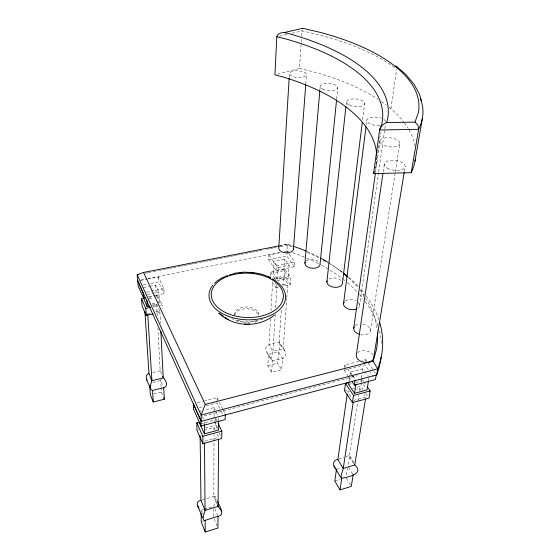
<?xml version="1.0" encoding="UTF-8"?>
<svg xmlns="http://www.w3.org/2000/svg" width="560" height="560" viewBox="0 0 560 560"><rect width="100%" height="100%" fill="white"/><g stroke="black" fill="none" stroke-linecap="round" stroke-linejoin="round"><path stroke-width="0.42" stroke-dasharray="2.8 2.1" d="M213.808 516.488L213.822 508.942M217.098 504.119L213.85 496.517L213.983 434.539M213.99 430.171L213.997 427.553L204.974 429.975M217.56 427.784L214.011 420.231L214.018 417.697M214.018 416.85L214.039 407.561L204.82 409.962M217.336 429.135L215.509 425.229L215.523 421.974M215.523 421.162L215.537 417.907M217.126 401.45L217.14 397.684L204.834 400.841M218.701 419.888L218.708 418.201M289.191 254.1L294.784 261.828L294.413 266.693L275.975 270.501L268.646 259.777L268.898 254.926L279.685 252.777M270.347 276.444L270.578 272.202L284.991 269.22L290.913 277.683L290.409 284.494L282.744 286.132M279.741 342.713L280.007 346.038L278.495 351.897L282.471 358.442L281.659 369.775L271.67 372.281L267.827 365.659L268.471 354.333C260.099 345.94 271.67 342.944 279.132 342.398L279.741 342.713C281.323 346.99 286.629 350.553 285.852 355.544C283.549 360.402 276.43 358.848 272.377 360.927L271.733 360.668L266.266 351.4M270.508 318.78L269.017 344.813L272.965 351.379L271.418 357.371L271.733 360.668M270.956 310.968L272.601 282.331M273.14 272.93L273.812 261.226L284.746 259.007L289.163 265.223L288.323 276.948L277.41 279.244L273.14 272.93L283.962 270.683L288.323 276.948M279.636 245.763L287.343 244.251L286.895 250.936L285.18 251.272M275.975 270.501L276.269 265.615L268.898 254.926M278.481 287.049L275.926 287.595L276.136 284.179M289.198 77.616L289.464 73.255M271.67 372.281L272.377 360.927L268.471 354.333L278.495 351.897L277.732 363.202L281.659 369.775M275.275 313.936L272.965 351.379L283.157 348.915L284.802 350.896M275.646 307.839L276.99 286.069L275.107 283.248M277.41 279.244L278.138 267.491L273.812 261.226M281.288 310.359L279.132 342.398L283.157 348.915L286.776 298.522M281.988 299.971L282.107 298.242M282.919 286.118L283.507 277.459L273.574 279.552M283.962 270.683L284.746 259.007M290.409 284.494L284.529 275.989L284.991 269.22M277.459 74.144L299.453 68.446L301.189 43.148M301.252 42.28L301.609 37.044M301.672 36.169L302.12 29.883M294.413 266.693L286.818 256.123L287.154 251.293L284.662 251.783M286.839 297.654L287.833 283.752L283.507 277.459M305.802 83.727L306.46 75.005A8.575 3.374 3.6 0 0 294.567 70.868A8.575 3.374 3.6 0 0 292.831 76.594A8.575 3.374 3.6 0 0 306.46 75.005M319.893 89.754L320.194 86.268M336.658 98.973L337.792 87.703M346.115 104.811L346.395 102.207M362.6 119.7L364.623 103.278M366.226 125.034L366.884 119.854M348.39 376.425L344.092 370.139L344.792 364.987L358.967 361.354M375.13 169.26L377.223 156.548M377.706 153.083L380.604 132.3M375.578 172.186L379.953 140.994M359.513 306.11L378.546 172.844M378.665 171.983L384.72 129.577M384.846 128.716L385.462 124.39M349.076 381.192L350.378 372.106L362.859 368.858L364.287 370.867M363.608 296.471L364.098 293.139A164.206 107.282 0 0 0 360.374 288.729M390.894 108.808L396.669 69.111M383.145 171.997L384.286 164.206M346.353 475.027L347.389 468.391M353.85 463.498L349.293 456.113L357.693 402.094M357.826 401.24L358.757 395.234M359.429 390.95L359.828 388.381L356.559 389.256M361.326 378.749L360.941 381.22L356.006 382.529M361.452 377.923L361.963 374.626M362.474 371.336L362.859 368.858M363.202 389.788L360.801 386.316L361.298 383.138M361.424 382.34L361.921 379.162M365.365 361.361L365.638 359.646L362.299 360.5M370.405 330.764L395.206 172.858M395.346 171.997L399.812 143.521A10.017 4.501 6.8 0 0 385.448 137.83A10.017 4.501 6.8 0 0 384.363 145.551A10.017 4.501 6.8 0 0 399.812 143.521M368.634 380.03L369.04 377.545M404.348 171.556L405.195 166.39M348.25 464.373C348.768 460.719 353.409 452.067 344.715 457.436M161.175 379.141L160.699 380.506L161.049 387.1M213.85 496.517L215.222 496.51L217.147 500.815M262.654 319.088C252.84 322.924 241.402 322.861 231.763 318.528M201.25 522.025L202.818 521.542M334.803 480.949L340.389 479.227M203.483 509.558L201.096 510.279L199.962 509.145M204.281 509.313L213.829 506.429L215.467 500.507L215.481 496.93M336.469 469.322L341.313 467.859M202.265 499.919L214.403 496.3M338.688 459.277L343.91 457.674M353.479 400.498L365.841 397.117L363.993 394.429M196.945 430.199L198.632 429.744M205.38 427.938L215.509 425.229M344.498 390.684L347.76 389.809M352.653 388.5L360.801 386.316M349.209 391.23L347.578 391.671L352.121 398.461M200.781 423.745L214.011 420.231M348.607 384.496L351.89 383.621M204.26 415.87L357.217 375.718M199.787 411.271L201.467 410.83M199.367 407.54L202.748 406.665M206.129 405.79L217.112 402.955L220.78 410.515M344.092 370.139L364.833 364.784L373.415 376.74M197.449 402.731L204.015 401.051M153.727 393.925L161.315 392.049L161.098 387.926M267.827 365.659L277.732 363.202M152.775 382.424L160.699 380.506L163.051 386.078M152.971 372.512L160.174 370.79L161.602 371.399M279.335 36.141L287.735 34.216M291.935 33.25L302.029 30.94A203.672 85.722 1.4 0 1 396.004 68.607M150.136 313.166L147.714 313.684L147.021 312.13M155.792 311.955L159.831 311.094L160.447 323.246M282.828 284.823L287.833 283.752M156.457 313.18L160.713 312.27M153.118 306.782L157.192 305.921M160.454 305.235L162.078 304.892L162.267 308.784M277.151 280.588L290.913 277.683M152.145 303.772L156.345 302.89M273.581 278.285L284.529 275.989M151.802 305.172L156.604 304.157L159.831 311.094M152.971 305.452L157.85 304.43M148.981 298.683L153.818 297.675M148.442 296.849L155.05 295.484M155.876 295.316L164.136 293.608L163.905 288.589L158.235 276.962L148.022 278.992M149.198 297.311L153.433 296.436M154.28 296.261L157.668 295.561L162.078 304.892M146.475 292.152L163.905 288.589M276.269 265.615L294.784 261.828M147.336 294.371L158.865 291.998L159.432 303.219M278.138 267.491L289.163 265.223M143.353 287.616L149.065 286.461M149.877 286.3L155.589 285.145L158.865 291.998M143.248 285.012L147.476 284.158M150.864 283.479L158.487 281.946L164.136 293.608M268.646 259.777L286.818 256.123M141.022 279.951L147.028 278.754M147.889 278.586L280.035 252.301M140.364 280.518L147.175 279.16M144.9 273.238L147.469 272.734M148.33 272.566L158.62 270.543M159.481 270.375L162.057 269.864M162.911 269.696L165.487 269.192M166.341 269.024L168.917 268.52M169.771 268.352L172.347 267.848M173.208 267.673L180.068 266.329M180.922 266.161L183.498 265.657M184.352 265.489L186.928 264.978M187.789 264.81L190.358 264.306M191.219 264.138L193.788 263.634M194.649 263.466L201.509 262.115M202.37 261.947L204.939 261.443M205.8 261.275L208.376 260.771M209.23 260.596L211.806 260.092M212.66 259.924L215.236 259.42M216.09 259.252L218.666 258.748M219.52 258.58L222.957 257.901M223.811 257.733L226.387 257.229M227.241 257.061L229.817 256.557M230.671 256.389L233.247 255.878M234.108 255.71L236.677 255.206M237.538 255.038L240.107 254.534M240.968 254.366L244.398 253.687M245.259 253.519L247.828 253.015M248.689 252.847L251.258 252.343M252.119 252.175L254.688 251.671M255.549 251.503L258.125 250.992M258.979 250.824L261.555 250.32M266.7 249.312L269.276 248.801M270.13 248.633L272.706 248.129M273.56 247.961L279.566 246.785M280.427 246.61L287.287 245.266A164.206 107.282 0 0 1 292.25 246.834M287.343 244.251L292.292 245.952M340.025 270.627L342.104 272.139M287.154 251.293L288.68 253.4M365.638 359.646L367.668 362.46M368.179 363.16L373.261 370.181M373.772 370.881L376.313 374.388M364.763 371.532L368.088 376.215M362.404 379.855L363.377 381.241M363.86 381.934L366.282 385.399M363.272 384.573L366.079 388.605M365.603 393.26L368.004 396.732M350.378 372.106L352.24 374.808M352.709 375.48L355.502 379.533M344.792 364.987L351.197 374.269M351.687 374.99L354.648 379.274M359.828 388.381L361.214 390.397M348.866 377.118L351.729 381.304M270.578 272.202L275.583 279.629M272.013 281.708L275.926 287.595M349.748 456.064L354.326 463.477M348.67 467.383L352.709 474.033M346.409 478.254L350.385 484.904M217.14 397.684L223.041 409.773M223.412 410.529L224.882 413.546M221.144 411.271L223.342 415.814M214.039 407.561L217.994 415.849M215.901 418.684L217.014 421.029M158.032 301.014L159.117 303.317M219.163 433.034L220.633 436.163M213.997 427.553L215.054 429.821M217.161 434.357L218.568 437.381L204.477 441.238L203.791 439.712M202.216 416.598L203.609 419.643M161.532 373.968L160.174 370.79L157.906 328.391M214.795 508.704L217.679 515.55M161.315 392.049L162.981 396.046M214.123 518.924L216.965 525.763M202.65 514.115L201.096 510.279L201.117 511.959M155.589 285.145L156.233 297.178M156.604 304.157L157.206 315.406M157.668 295.561L157.892 299.915M158.235 276.962L158.487 281.946M204.309 422.016L204.33 424.557M255.143 320.453A12.159 7.721 1.8 0 1 237.811 319.816M234.612 315.196A12.159 7.721 1.8 0 1 246.533 306.999A12.159 7.721 1.8 0 1 258.853 315.42M257.327 320.362A12.138 7.728 1.8 0 1 253.848 322.84M238.336 321.944A12.138 7.728 1.8 0 1 236.761 320.761M234.696 314.93A12.138 7.728 1.8 0 1 247.002 308.756A12.138 7.728 1.8 0 1 258.713 315.819M279.321 246.666A7.392 4.193 3.8 0 1 291.963 246.344M306.166 261.065A7.581 4.396 5.2 0 1 319.193 262.269M329.042 278.978A7.819 4.655 6.5 0 1 342.097 281.841M379.848 125.44A9.555 4.123 6.1 0 1 366.814 120.078A9.555 4.123 6.1 0 1 381.437 118.258M383.845 119.441A9.555 4.123 6.1 0 1 385.714 121.576M358.092 302.267A8.113 4.97 7.8 0 1 357.805 308.336M345.366 300.916A8.113 4.97 7.8 0 1 356.097 300.895M362.887 324.205A8.442 5.355 8.9 0 1 370.216 331.492A8.442 5.355 8.9 0 1 359.058 334.257M355.285 325.689A8.442 5.355 8.9 0 1 360.01 324.072M357.63 352.681A8.806 5.803 9.8 0 1 372.68 354.536M286.895 250.936A163.205 107.597 0 0 1 288.547 251.44M292.649 252.777A163.205 107.597 0 0 1 306.201 257.887M306.978 258.216A163.205 107.597 0 0 1 320.719 264.754M321.482 265.167A163.205 107.597 0 0 1 342.783 278.908M343.469 279.44A163.205 107.597 0 0 1 344.827 280.525M347.487 282.73A163.205 107.597 0 0 1 359.002 293.923M359.555 294.546A163.205 107.597 0 0 1 363.251 298.97M365.344 301.721A163.205 107.597 0 0 1 378.084 326.242M379.442 330.988A163.205 107.597 0 0 1 381.493 343.973M306.957 251.447A158.942 103.061 0.1 0 1 320.012 257.761M327.964 262.339A158.942 103.061 0.1 0 1 342.013 272.188M348.348 277.599A158.942 103.061 0.1 0 1 358.323 288.001M359.912 289.954A158.942 103.061 0.1 0 1 363.874 295.309M365.68 298.053A158.942 103.061 0.1 0 1 377.314 331.233M307.482 252.525A164.206 107.282 0 0 1 318.969 257.845M329.581 263.697A164.206 107.282 0 0 1 342.174 272.146M348.887 277.515A164.206 107.282 0 0 1 358.12 286.272M366.205 295.883A164.206 107.282 0 0 1 378.791 319.536M299.453 68.446A196.525 90.951 1.2 0 1 377.811 99.127M381.409 101.542A196.525 90.951 1.2 0 1 386.309 105.112M388.969 107.212A196.525 90.951 1.2 0 1 403.9 122.227M404.418 122.899A196.525 90.951 1.2 0 1 408.135 128.352M409.017 129.836A196.525 90.951 1.2 0 1 414.981 145.719M376.775 156.989A207.312 97.111 -0.4 0 1 375.648 167.804M322.581 89.047A8.827 3.563 4.5 0 0 337.421 88.599A8.827 3.563 4.5 0 0 326.97 83.405A8.827 3.563 4.5 0 0 322.581 89.047M349.412 105.147A9.156 3.808 5.3 0 0 364.441 104.258A9.156 3.808 5.3 0 0 352.695 98.924A9.156 3.808 5.3 0 0 349.412 105.147M387.331 168.133A10.521 4.949 7.2 0 0 404.831 167.643A10.521 4.949 7.2 0 0 392.056 160.272A10.521 4.949 7.2 0 0 387.331 168.133"/><path stroke-width="0.84" d="M217.483 501.585C218.953 505.225 226.002 515.095 218.001 516.306L217.917 528.038L205.24 532L201.25 522.025L201.138 513.632M218.561 439.131L218.071 506.401L221.473 510.902M218.694 420.735L218.624 430.045L204.414 433.888L199.955 423.962L199.934 422.268M218.12 423.367L221.809 431.165L221.725 438.501L202.895 443.667L196.945 430.199L196.826 422.856L199.262 422.212M225.253 414.302L225.176 419.594L201.068 426.02L193.445 409.066L193.34 403.781L200.998 420.714L201.068 426.02M415.254 159.544A196.525 90.951 1.2 0 1 411.229 172.683L373.569 173.628L379.617 129.997C380.345 126.532 383.327 123.921 386.477 122.591L414.995 122.108L418.271 112.952A199.486 82.922 1.5 0 0 319.081 32.102L302.82 28.315L284.333 32.515C281.47 32.487 277.389 33.404 276.815 36.722L274.925 74.802L283.843 77.217A207.312 97.111 -0.4 0 1 376.719 155.351M289.149 78.484L278.796 247.695A7.392 4.193 3.8 0 0 286.055 252.833A7.392 4.193 3.8 0 0 293.419 248.416M293.426 249.508L305.739 84.602M304.927 263.151L319.823 90.629M336.574 99.841L320.019 264.551A7.581 4.396 5.2 0 1 311.073 268.128A7.581 4.396 5.2 0 1 305.305 262.045M326.851 282.135L345.926 106.554M362.278 122.29L342.426 283.066A7.819 4.655 6.5 0 1 333.802 287.217A7.819 4.655 6.5 0 1 327.089 280.938M343.609 303.107L366.002 126.763M348.782 382.641L345.499 383.509L344.498 390.684L352.457 402.647L368.97 398.125L370.167 390.943L367.255 386.785M353.724 328.139L375.459 173.047M365.561 398.839L354.76 464.975C364.805 473.977 347.669 477.127 341.761 478.275C339.801 476.665 342.902 471.114 343.238 468.468L337.869 459.522L347.207 394.247M348.957 382.018L348.607 384.496L354.564 393.309L367.01 389.942L368.494 380.856M382.893 173.726L356.251 355.418A8.806 5.803 9.8 0 0 364.609 362.362A8.806 5.803 9.8 0 0 373.702 357.581L404.201 172.417M376.166 375.249L375.431 379.547L354.368 385.168L355.012 380.849M352.457 402.647L353.542 395.451L345.499 383.509M353.164 474.768L351.267 486.388L340.004 489.902L341.761 478.275M353.22 402.22L343.238 468.468L354.76 464.975M354.564 393.309L355.936 384.195M278.782 245.924L143.5 272.44L137.179 274.75L137.592 280.637L201.222 421.323L376.691 374.913L377.727 368.844A164.206 107.282 0 0 0 379.785 322.672M411.229 172.683L418.635 129.297A203.672 85.722 1.4 0 0 422.751 107.919M414.967 161.294L422.324 118.559M201.222 421.323L201.145 415.072L377.727 368.844L373.072 361.172L376.362 349.937A158.942 103.061 0.1 0 0 377.447 332.913M373.569 173.628L374.346 171.444M386.477 122.591L387.373 120.169A221.151 93.296 0 0 0 288.456 33.537L284.333 32.515M143.5 272.44L205.24 404.432L201.145 415.072L137.179 274.75L138.894 274.414M302.456 28.182L302.82 28.315M274.33 315.126C258.412 328.027 233.73 327.334 218.827 313.068L223.076 316.092M218.001 516.306L204.568 520.527L203.7 520.401C202.237 517.209 204.274 513.506 205.058 510.349L204.491 442.988M144.942 311.892L148.967 373.471C142.457 375.963 149.317 384.139 150.122 387.877M147.77 314.552L151.921 380.674C151.158 383.355 148.421 389.508 152.53 390.425L163.723 387.674C169.743 385.623 164.717 379.344 162.547 376.355M202.895 443.667L202.818 436.31L221.809 431.165M353.542 395.451L370.167 390.943M337.869 459.522C332.192 459.823 332.514 466.795 336.469 469.322L334.803 480.949L340.004 489.902M205.24 404.432L373.072 361.172M200.109 435.673L200.963 500.36C198.247 500.472 196.238 503.37 197.694 505.841L202.559 517.902M149.765 385.672L150.36 394.765L153.258 402.017L164.311 399.245L163.723 387.674M144.116 298.361L141.575 298.886L142.051 305.886L146.237 315.371L153.048 313.908M141.575 298.886L145.789 308.329L150.675 307.3M144.032 297.962L144.144 299.684L147.273 306.656L149.716 306.138M143.486 297.878L143.157 292.831L137.816 281.022L138.166 286.034L143.486 297.878L145.138 297.535M234.395 273.252L243.656 272.146L253.141 272.51L262.262 274.316L270.578 277.508M276.815 36.722L286.02 39.025A215.061 91.679 -0.1 0 1 381.696 124.509L379.617 129.997L418.635 129.297L417.921 125.118L414.995 122.108M293.111 246.239L300.531 248.794A158.942 103.061 0.1 0 1 306.166 251.104M224.966 317.429L228.284 319.788M395.703 65.681L405.79 74.466M406.133 74.837L414.001 84.231L419.678 94.591L422.821 107.282M199.01 508.018L197.694 505.841M352.205 382.004L354.368 385.168M333.998 466.088L340.585 477.246M146.601 379.155L147.112 380.149M196.826 422.856L202.818 436.31M217.42 504.882L218.071 506.401L205.058 510.349L200.963 500.36M163.646 397.642L164.311 399.245M148.967 373.471L151.921 380.674L163.226 377.944L160.846 331.065M145.789 308.329L146.237 315.371M146.839 299.733L147.273 306.656M152.53 390.425L153.258 402.017M204.33 424.557L204.414 433.888M205.142 520.261L205.24 532M249.508 324.044A12.138 7.728 1.8 0 1 244.72 324.072M277.648 282.415A38.318 23.604 1.9 0 1 275.016 313.061A38.318 23.604 1.9 0 1 225.393 315.112A38.318 23.604 1.9 0 1 212.898 285.096M214.473 283.353A38.318 23.604 1.9 0 1 224.777 276.633M225.568 276.304A38.318 23.604 1.9 0 1 227.794 275.471M229.341 274.967A38.318 23.604 1.9 0 1 234.171 273.742M240.107 272.853A38.318 23.604 1.9 0 1 241.843 272.713M250.817 272.755A38.318 23.604 1.9 0 1 253.197 272.986M268.646 277.032A38.318 23.604 1.9 0 1 270.788 278.026M272.286 278.81A38.318 23.604 1.9 0 1 277.046 281.932M356.258 309.106A8.113 4.97 7.8 0 1 346.409 308.063A8.113 4.97 7.8 0 1 344.239 301.917M359.058 334.257A8.442 5.355 8.9 0 1 354.242 326.823M381.115 357.28A163.205 107.597 0 0 1 376.691 374.913M323.596 260.274A164.206 107.282 0 0 1 325.115 261.114M343.49 273.147A164.206 107.282 0 0 1 347.564 276.402M320.754 258.167A158.942 103.061 0.1 0 1 327.964 262.339M343.315 273.245A158.942 103.061 0.1 0 1 347.739 277.046M420.448 98.315A203.672 85.722 1.4 0 1 421.253 100.688M225.624 312.613A36.064 22.183 1.9 0 0 283.108 298.802A36.064 22.183 1.9 0 0 233.268 274.624A36.064 22.183 1.9 0 0 225.624 312.613"/></g></svg>
